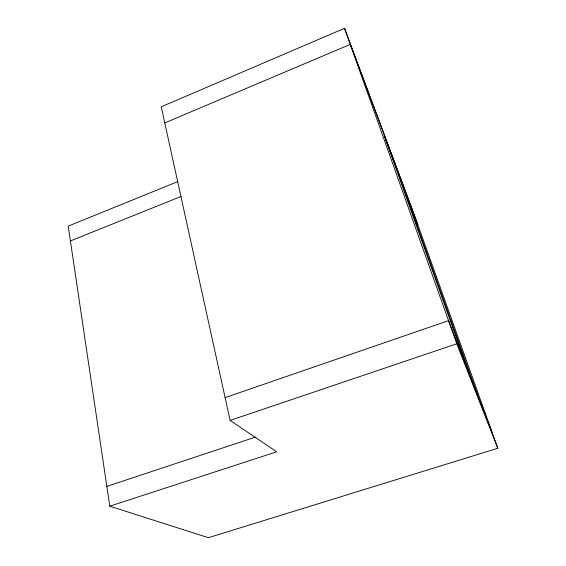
<?xml version="1.0" encoding="UTF-8"?>
<svg xmlns="http://www.w3.org/2000/svg" width="566" height="566" viewBox="0 0 566 566"><rect width="100%" height="100%" fill="white"/><g stroke="black" fill="none" stroke-linecap="round" stroke-linejoin="round"><path stroke-width="0.85" d="M109.776 506.195L208.408 537.7L497.79 448.258L413.307 212.109L344.56 28.3L161.232 106.797L230.129 420.411L276.654 451.817L109.776 506.195L68.21 226.131L177.611 181.679M164.777 122.935L350.283 44.381L417.871 224.865M70.41 240.946L181.063 196.459M225.119 397.615L448.541 320.632L491.932 431.879M230.129 420.411L456.776 343.774L497.79 448.258M106.832 486.385L255.896 436.966M477.817 395.691L398.471 173.493L384.208 135.444L468.606 372.081M344.56 28.3L456.776 343.774"/></g></svg>
